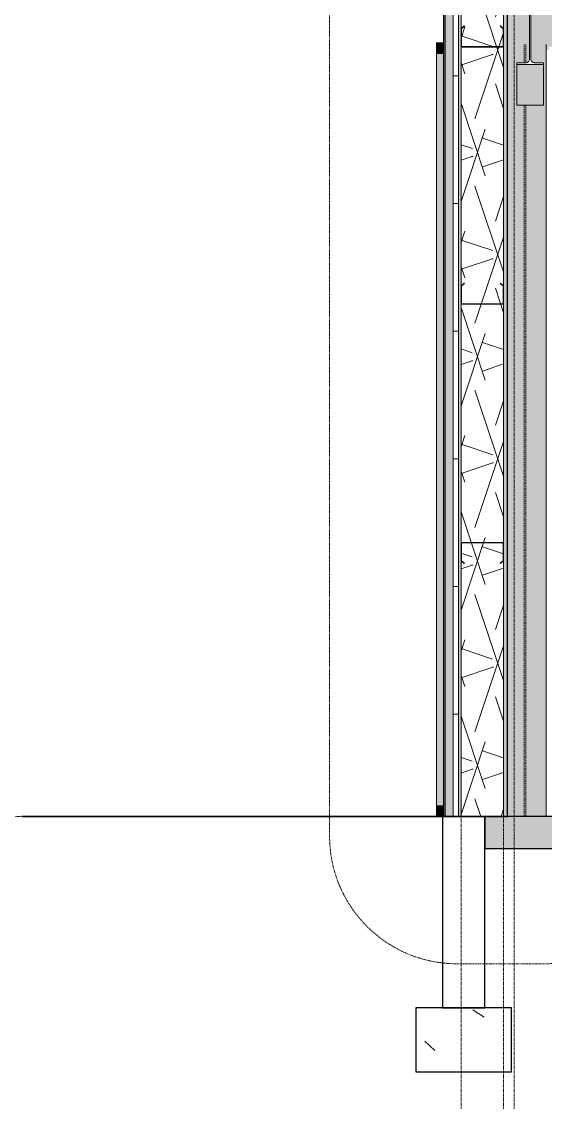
# Model space of a CAD drawing. Header units: inches. Extents: x -23227 to -2744, y -314 to 853.
# Drawn here: x -19516.8 to -19418.3, y -53.7 to 149.5 of the extents above; entities that cross this region are included whole.
import ezdxf

# ---------------------------------------------------------------- set-up
doc = ezdxf.new("R2010")
doc.units = ezdxf.units.IN
doc.header["$MEASUREMENT"] = 0
for name, pattern in [('Dash Dot 3_16_', [0.3125, 0.1875, -0.0625, 0, -0.0625]), ('Grid Line 1_2_', [0.875, 0.5, -0.125, 0.125, -0.125]), ('Grid Line 1_2__2_', [0.875, 0.5, -0.125, 0.125, -0.125]), ('Hidden 1_8_', [0.1875, 0.125, -0.0625])]:
    doc.linetypes.add(name, pattern=pattern)
for name, color, linetype, lineweight in [('A-ANNO-SYMB', 150, 'Continuous', 9), ('A-CLNG-PATT', 13, 'Continuous', 9), ('A-FLOR', 192, 'Continuous', 9), ('A-FLOR-LEVL', 51, 'Continuous', 9), ('A-GLAZ-CWMG', 51, 'Continuous', 9), ('A-WALL', 113, 'Continuous', 9), ('A-WALL-PATT', 111, 'Continuous', 25), ('C-TOPO', 7, 'Continuous', 9), ('L-SITE-WALL', 31, 'Continuous', 9), ('S-BEAM', 12, 'Continuous', 9), ('S-COLS', 52, 'Continuous', 9), ('S-FNDN', 32, 'Continuous', 9), ('S-GRID', 1, 'Continuous', 9)]:
    doc.layers.add(name, color=color, linetype=linetype, lineweight=lineweight)
pattern_1 = [(50, (-32936.803, 67.247), (55.0854, -4.81984), [5.76, -63.36]), (355, (-32936.803, 67.247), (-10.6557, 57.76853), [4.608, -50.688]), (100.451, (-32932.21, 66.846), (44.42947, 52.94866), [4.895, -53.848]), (46.184, (-32936.8, 82.61), (81.96444, -12.7121), [8.64, -95.04]), (96.636, (-32929.97, 81.55), (71.7815, 74.8124), [7.343, -80.772]), (351.184, (-32936.8, 82.61), (71.782, 74.8124), [6.912, -76.032]), (21, (-32929.123, 78.767), (45.84207, -30.92146), [5.76, -63.36]), (326, (-32929.123, 78.767), (18.68706, 55.6915), [4.608, -50.688]), (71.451, (-32925.3, 76.19), (64.5289, 24.7701), [4.895, -53.848]), (37.5, (-32936.803, 67.247), (0.933895, 25.566816), [2.534, -47.539, 2.534, -48.922, -50.88]), (37.5, (-32936.803, 67.247), (0.933895, 25.566816), [-101.53, 2.534, -48.346]), (7.5, (-32936.803, 67.247), (20.20404, 30.2913), [2.534, -26.803, 2.534, -46.387, -19.392]), (7.5, (-32936.803, 67.247), (20.20404, 30.2913), [-78.259, 2.534, -16.858]), (327.5, (-32953.93, 67.247), (40.997785, -1.7324), [2.534, -16.666, 2.534, -57.37, -79.488]), (327.5, (-32953.93, 67.247), (40.997785, -1.7324), [-79.104, 2.534, -76.954]), (317.5, (-32961.61, 67.247), (44.78888, 7.68784), [2.534, -22.426, 2.534, -37.248, -56.448]), (317.5, (-32961.61, 67.247), (44.78888, 7.68784), [-64.742, 2.534, -53.914])]
pattern_2 = [(45, (-32936.803, 67.247), (-19.00703, 19.00703), []), (45, (-32936.803, 96.047), (-19.00703, 19.00703), [])]

# ---------------------------------------------------------------- blocks, each defined once
blk = doc.blocks.new('Locker Rooms and Restrooms_rvt-2-Section 8')
at = {"layer": 'A-FLOR-LEVL', "linetype": 'Grid Line 1_2__2_'}
blk.add_line((-26557.32, 0), (-21746.96, 0), dxfattribs=at)
blk = doc.blocks.new('Struct_Xcel_Sports Complex_rvt-2-Section 8')
at = {"layer": 'A-FLOR'}
blk.add_hatch(color=254, dxfattribs=at).paths.add_polyline_path([(-25258.05, -6.32), (-25189.87, -6.32), (-25174.52, -6), (-22066.14, -6), (-22066.14, 0), (-25174.52, 0), (-25189.87, -0.32), (-25287.67, -0.32), (-25303.02, 0), (-26276.89, 0), (-26276.89, -6), (-25303.02, -6), (-25287.67, -6.32)], flags=0)
at = {"layer": 'A-WALL-PATT', "lineweight": 9}
h = blk.add_hatch(dxfattribs=at)
h.set_pattern_fill('FP_22', color=250, style=0, pattern_type=2)
h.set_pattern_definition(pattern_1)
h.paths.add_polyline_path([(-26284.89, -36), (-26276.89, -36), (-26276.89, 0), (-26284.89, 0), (-26284.89, -1.59)], flags=0)
at = {"layer": 'S-FNDN'}
h = blk.add_hatch(dxfattribs=at)
h.set_pattern_fill('FP_22', color=256, style=0, pattern_type=2)
h.set_pattern_definition(pattern_1)
h.paths.add_polyline_path([(-26271.89, -48), (-26271.89, -36), (-26289.89, -36), (-26289.89, -48)], flags=0)
at = {"layer": 'A-FLOR', "color": 10, "lineweight": 25}
for p, q in [((-26276.89, 0), (-26276.89, -6)), ((-25737.27, 0), (-26276.89, 0)), ((-26276.89, -6), (-25303.02, -6))]:
    blk.add_line(p, q, dxfattribs=at)
at = {"layer": 'L-SITE-WALL', "color": 10, "lineweight": 25}
for p, q in [((-26276.89, 0), (-26284.89, 0)), ((-26284.89, 0), (-26284.89, -36)), ((-26276.89, -36), (-26276.89, 0)), ((-26284.89, -36), (-26276.89, -36))]:
    blk.add_line(p, q, dxfattribs=at)
at = {"layer": 'S-FNDN', "color": 10, "lineweight": 25}
for p, q in [((-26271.89, -36), (-26289.89, -36)), ((-26289.89, -36), (-26289.89, -48)), ((-26271.89, -48), (-26271.89, -36)), ((-26289.89, -48), (-26271.89, -48))]:
    blk.add_line(p, q, dxfattribs=at)
blk = doc.blocks.new('W-Wide Flange-Column - B2_D-1169473-Section 8')
at = {"layer": 'S-COLS'}
h = blk.add_hatch(color=256, dxfattribs=at)
h.paths.add_polyline_path([(-26265.39, 0), (-26265.39, 145.17), (-26268.28, 145.17), (-26268.2, 142.15), (-26268, 141.89), (-26267.86, 141.75), (-26268.91, 141.81), (-26268.66, 142.01), (-26268.52, 142.3), (-26268.51, 142.46), (-26268.51, 145.17), (-26272.64, 145.17), (-26272.64, 0)], flags=0)
h.paths.add_polyline_path([(-26265.89, 133.76), (-26270.89, 133.76), (-26270.89, 141.73), (-26265.89, 141.73), (-26265.89, 135.12)], flags=0)
at = {"layer": 'S-COLS', "linetype": 'Hidden 1_8_'}
for p, q in [((-26269.55, 141.73), (-26269.55, 145.17)), ((-26269.23, 145.17), (-26269.23, 141.73)), ((-26269.55, 0), (-26269.55, 133.76)), ((-26269.23, 133.76), (-26269.23, 0))]:
    blk.add_line(p, q, dxfattribs=at)
at = {"layer": 'S-COLS'}
blk.add_line((-26265.39, 145.17), (-26265.39, 0), dxfattribs=at)
blk = doc.blocks.new('W-Wide Flange - W14X22-1341277-Section 8')
at = {"layer": 'S-BEAM'}
h = blk.add_hatch(dxfattribs=at)
h.set_pattern_fill('FP_9', color=256, style=0, pattern_type=2)
h.set_pattern_definition(pattern_2)
h.paths.add_polyline_path([(-26265.89, 141.4), (-26265.89, 141.73), (-26270.89, 141.73), (-26270.89, 141.4), (-26268.91, 141.4)], flags=0)
h.paths.add_polyline_path([(-26267.71, 141.75), (-26268, 141.89), (-26268.2, 142.15), (-26268.28, 142.46), (-26268.2, 154.36), (-26267.94, 154.65), (-26267.71, 154.76), (-26268.92, 154.7), (-26268.66, 154.5), (-26268.52, 154.21), (-26268.51, 154.05), (-26268.58, 142.15), (-26268.78, 141.89), (-26268.91, 141.75)], flags=0)
h.paths.add_polyline_path([(-26270.89, 154.78), (-26265.89, 154.78), (-26265.89, 155.11), (-26270.89, 155.11)], flags=0)
blk.add_hatch(color=256, dxfattribs=at).paths.add_polyline_path([(-26270.89, 133.76), (-26265.89, 133.76), (-26265.89, 141.4), (-26270.89, 141.4), (-26270.89, 135.12)], flags=0)
at = {"layer": 'S-BEAM', "lineweight": 15}
for p, q in [((-26265.89, 155.11), (-26270.89, 155.11)), ((-26270.89, 155.11), (-26270.89, 154.78)), ((-26270.89, 154.78), (-26269.23, 154.78)), ((-26267.55, 154.78), (-26265.89, 154.78)), ((-26265.89, 154.78), (-26265.89, 155.11)), ((-26268.51, 154.05), (-26268.51, 142.46)), ((-26268.28, 142.46), (-26268.28, 154.05)), ((-26269.23, 141.73), (-26270.89, 141.73)), ((-26270.89, 141.73), (-26270.89, 141.4)), ((-26270.89, 141.4), (-26265.89, 141.4)), ((-26265.89, 141.73), (-26267.55, 141.73)), ((-26265.89, 141.4), (-26265.89, 141.73))]:
    blk.add_line(p, q, dxfattribs=at)
at = {"layer": 'S-BEAM'}
for p, q in [((-26270.89, 133.76), (-26270.89, 141.4)), ((-26265.89, 133.76), (-26265.89, 141.4)), ((-26265.89, 133.76), (-26270.89, 133.76))]:
    blk.add_line(p, q, dxfattribs=at)
at = {"layer": 'S-BEAM', "lineweight": 15, "flags": 128}
for points in [[(-26269.23, 154.78), (-26269.07, 154.76), (-26268.92, 154.7), (-26268.78, 154.62), (-26268.66, 154.5), (-26268.58, 154.36), (-26268.52, 154.21), (-26268.51, 154.05)], [(-26268.28, 154.05), (-26268.26, 154.21), (-26268.2, 154.36), (-26268.12, 154.5), (-26268, 154.62), (-26267.86, 154.7), (-26267.71, 154.76), (-26267.55, 154.78)], [(-26268.51, 142.46), (-26268.52, 142.3), (-26268.58, 142.15), (-26268.66, 142.01), (-26268.78, 141.89), (-26268.92, 141.81), (-26269.07, 141.75), (-26269.23, 141.73)], [(-26267.55, 141.73), (-26267.71, 141.75), (-26267.86, 141.81), (-26268, 141.89), (-26268.12, 142.01), (-26268.2, 142.15), (-26268.26, 142.3), (-26268.28, 142.46)]]:
    blk.add_lwpolyline(points, dxfattribs=at)
blk = doc.blocks.new('Girt_C - 8_D-1279678-Section 8')
at = {"layer": 'S-BEAM', "lineweight": 15}
for p, q in [((-26281.39, 51.37), (-26281.39, 48.05)), ((-26281.28, 48.11), (-26281.28, 51.37)), ((-26273.58, 51.55), (-26281.2, 51.55)), ((-26281.2, 51.45), (-26273.58, 51.45)), ((-26273.5, 51.37), (-26273.5, 48.11)), ((-26273.39, 48.05), (-26273.39, 51.37)), ((-26281.39, 48.05), (-26280.81, 47.57)), ((-26280.74, 47.66), (-26281.28, 48.11)), ((-26280.81, 47.57), (-26280.74, 47.66)), ((-26273.5, 48.11), (-26274.04, 47.66)), ((-26274.04, 47.66), (-26273.96, 47.57)), ((-26273.96, 47.57), (-26273.39, 48.05))]:
    blk.add_line(p, q, dxfattribs=at)
for centre, radius, start, end in [((-26281.2, 51.37), 0.188, 90, 180), ((-26281.2, 51.37), 0.0782, 90, 176.9576), ((-26273.58, 51.37), 0.188, 0, 90), ((-26273.58, 51.37), 0.0782, 2.1227, 90)]:
    blk.add_arc(centre, radius, start, end, dxfattribs=at)
blk = doc.blocks.new('Girt_C - 8_D-1253499-Section 8')
at = {"layer": 'S-BEAM'}
h = blk.add_hatch(dxfattribs=at)
h.set_pattern_fill('FP_9', color=256, style=0, pattern_type=2)
h.set_pattern_definition(pattern_2)
h.paths.add_polyline_path([(-26281.2, 96.32), (-26273.58, 96.32), (-26273.58, 96.43), (-26281.2, 96.43)], flags=0)
h.paths.add_polyline_path([(-26273.5, 96.5), (-26273.39, 96.51), (-26273.39, 99.82), (-26273.97, 100.3), (-26274.04, 100.22), (-26273.5, 99.77)], flags=0)
h.paths.add_polyline_path([(-26281.28, 96.5), (-26281.28, 99.77), (-26280.75, 100.22), (-26280.82, 100.3), (-26281.39, 99.82), (-26281.39, 96.51)], flags=0)
at = {"layer": 'S-BEAM', "lineweight": 15}
for p, q in [((-26280.82, 100.3), (-26281.39, 99.82)), ((-26281.39, 99.82), (-26281.39, 96.51)), ((-26281.28, 99.77), (-26280.75, 100.22)), ((-26281.28, 96.5), (-26281.28, 99.77)), ((-26280.75, 100.22), (-26280.82, 100.3)), ((-26273.97, 100.3), (-26274.04, 100.22)), ((-26274.04, 100.22), (-26273.5, 99.77)), ((-26273.39, 99.82), (-26273.97, 100.3)), ((-26273.5, 99.77), (-26273.5, 96.5)), ((-26273.39, 96.51), (-26273.39, 99.82)), ((-26273.58, 96.43), (-26281.2, 96.43)), ((-26281.2, 96.32), (-26273.58, 96.32))]:
    blk.add_line(p, q, dxfattribs=at)
for centre, radius, start, end in [((-26281.2, 96.51), 0.188, 180, 270), ((-26281.2, 96.51), 0.0782, 182.1227, 270), ((-26273.58, 96.51), 0.188, 270, 0), ((-26273.58, 96.51), 0.0782, 270, 356.9576)]:
    blk.add_arc(centre, radius, start, end, dxfattribs=at)
blk = doc.blocks.new('Rectangular Mullion - Exterior 2_ x 4_5_-1135294-Section 8')
at = {"layer": 'A-GLAZ-CWMG'}
blk.add_hatch(color=256, dxfattribs=at).paths.add_polyline_path([(-26284.89, 0), (-26284.7, 0), (-26284.7, 2), (-26286.02, 2), (-26286.02, 0)], flags=0)
for p, q in [((-26284.7, 2), (-26286.02, 2)), ((-26286.02, 2), (-26286.02, 0))]:
    blk.add_line(p, q, dxfattribs=at)
blk = doc.blocks.new('Rectangular Mullion - Exterior 2_ x 4_5_-1142341-Section 8')
at = {"layer": 'A-GLAZ-CWMG'}
blk.add_hatch(color=256, dxfattribs=at).paths.add_polyline_path([(-26286.02, 97), (-26284.7, 97), (-26284.7, 143.5), (-26286.02, 143.5), (-26286.02, 115.59)], flags=0)
for p, q in [((-26286.02, 143.5), (-26284.7, 143.5)), ((-26286.02, 97), (-26286.02, 143.5))]:
    blk.add_line(p, q, dxfattribs=at)
blk = doc.blocks.new('Rectangular Mullion - Exterior 2_ x 4_5_-1142342-Section 8')
at = {"layer": 'A-GLAZ-CWMG'}
blk.add_hatch(color=256, dxfattribs=at).paths.add_polyline_path([(-26284.7, 2), (-26284.7, 97), (-26286.02, 97), (-26286.02, 2)], flags=0)
for p, q in [((-26286.02, 2), (-26286.02, 97)), ((-26284.7, 2), (-26286.02, 2))]:
    blk.add_line(p, q, dxfattribs=at)
blk = doc.blocks.new('Rectangular Mullion - Exterior 2_ x 4_5_-1135297-Section 8')
at = {"layer": 'A-GLAZ-CWMG'}
blk.add_hatch(color=256, dxfattribs=at).paths.add_polyline_path([(-26286.02, 143.5), (-26284.7, 143.5), (-26284.7, 145.5), (-26286.02, 145.5), (-26286.02, 144.89)], flags=0)
for p, q in [((-26284.7, 145.5), (-26286.02, 145.5)), ((-26286.02, 145.5), (-26286.02, 143.5)), ((-26286.02, 143.5), (-26284.7, 143.5))]:
    blk.add_line(p, q, dxfattribs=at)
blk = doc.blocks.new('Girt_C - 8_D-1279677-Section 8')
at = {"layer": 'S-BEAM'}
h = blk.add_hatch(dxfattribs=at)
h.set_pattern_fill('FP_9', color=256, style=0, pattern_type=2)
h.set_pattern_definition(pattern_2)
h.paths.add_polyline_path([(-26273.58, 144.69), (-26273.58, 144.8), (-26281.2, 144.8), (-26281.2, 144.69), (-26277.55, 144.69)], flags=0)
h.paths.add_polyline_path([(-26281.28, 144.87), (-26281.28, 148.14), (-26280.74, 148.59), (-26280.81, 148.67), (-26281.39, 148.19), (-26281.39, 144.88)], flags=0)
h.paths.add_polyline_path([(-26273.5, 144.87), (-26273.39, 144.89), (-26273.39, 148.19), (-26273.96, 148.67), (-26274.04, 148.59), (-26273.5, 148.14), (-26273.5, 144.89)], flags=0)
at = {"layer": 'S-BEAM', "lineweight": 15}
for p, q in [((-26280.81, 148.67), (-26281.39, 148.19)), ((-26281.28, 148.14), (-26280.74, 148.59)), ((-26280.74, 148.59), (-26280.81, 148.67)), ((-26273.96, 148.67), (-26274.04, 148.59)), ((-26274.04, 148.59), (-26273.5, 148.14)), ((-26273.39, 148.19), (-26273.96, 148.67)), ((-26281.39, 148.19), (-26281.39, 144.88)), ((-26281.28, 144.87), (-26281.28, 148.14)), ((-26273.5, 148.14), (-26273.5, 144.87)), ((-26273.39, 144.88), (-26273.39, 148.19)), ((-26273.58, 144.8), (-26281.2, 144.8)), ((-26281.2, 144.69), (-26273.58, 144.69))]:
    blk.add_line(p, q, dxfattribs=at)
for centre, radius, start, end in [((-26281.2, 144.88), 0.187, 180, 270), ((-26281.2, 144.88), 0.0782, 183.0424, 270), ((-26273.58, 144.88), 0.188, 270, 0), ((-26273.58, 144.88), 0.0782, 270, 357.8773)]:
    blk.add_arc(centre, radius, start, end, dxfattribs=at)

msp = doc.modelspace()

# ---------------------------------------------------------------- hatches: boundary and pattern name
at = {"layer": 'A-CLNG-PATT', "lineweight": 5}
h = msp.add_hatch(color=256, dxfattribs=at)
h.paths.add_polyline_path([(-19418.19863, 144.18034), (-19417.69863, 144.21183), (-19417.69863, 144.79194), (-19280.82363, 144.79194), (-19280.82363, 148.7168), (-19278.32363, 148.7168), (-19278.32363, 148.91992), (-19134.07363, 148.91992), (-19134.07363, 152.85419), (-19421.08363, 152.85419), (-19421.08363, 145.16992), (-19418.19863, 145.16992), (-19418.19863, 144.20979)], flags=0)
h.paths.add_polyline_path([(-19129.69863, 144.79194), (-19015.82363, 144.79194), (-19015.82363, 152.29557), (-18894.82363, 152.29557), (-18894.82363, 152.85419), (-19133.32363, 152.85419), (-19133.32363, 144.93034), (-19129.69863, 144.88951)], flags=0)
h.paths.add_polyline_path([(-17693.7522, 144.79194), (-17690.19863, 144.79194), (-17690.19863, 144.91992), (-17686.57363, 144.91992), (-17686.57363, 152.85419), (-17782.82363, 152.85419), (-17782.82363, 144.79194), (-17702.39201, 144.79194)], flags=0)
h.paths.add_polyline_path([(-16046.09967, 144.79194), (-15956.94863, 144.79194), (-15956.94863, 152.85419), (-16238.32363, 152.85419), (-16238.32363, 144.91992), (-16234.69863, 144.88951), (-16234.69863, 144.79194), (-16060.82763, 144.79194)], flags=0)
h.paths.add_polyline_path([(-18687.33063, 144.79194), (-18674.82363, 144.79194), (-18674.82363, 152.85419), (-18843.82363, 152.85419), (-18843.82363, 144.93034), (-18840.19863, 144.88951), (-18840.19863, 144.79194), (-18756.44913, 144.79194)], flags=0)
h.paths.add_polyline_path([(-18658.44863, 144.79194), (-18658.44863, 152.85419), (-18670.69863, 152.85419), (-18670.69863, 144.79194)], flags=0)
h.paths.add_polyline_path([(-18654.32363, 144.79194), (-18558.69863, 144.79194), (-18558.69863, 144.91992), (-18555.07363, 144.91992), (-18555.07363, 152.85419), (-18654.32363, 152.85419), (-18654.32363, 147.31328)], flags=0)
h.paths.add_polyline_path([(-18341.73813, 144.79194), (-18327.32363, 144.79194), (-18327.32363, 152.85419), (-18455.82363, 152.85419), (-18455.82363, 144.79194), (-18410.85663, 144.79194)], flags=0)
h.paths.add_polyline_path([(-17682.19863, 144.79194), (-17400.69863, 144.79194), (-17400.69863, 144.91992), (-17399.07363, 144.91992), (-17399.07363, 152.85419), (-17685.82363, 152.85419), (-17685.82363, 144.91992), (-17682.19863, 144.91992)], flags=0)
h.paths.add_polyline_path([(-17787.57363, 144.79194), (-17787.57363, 152.85419), (-17975.32363, 152.85419), (-17975.32363, 144.91992), (-17971.69863, 144.88951), (-17971.69863, 144.79194), (-17788.79013, 144.79194)], flags=0)
h.paths.add_polyline_path([(-18848.19863, 144.79194), (-18848.19863, 144.93034), (-18844.57363, 144.93034), (-18844.57363, 152.85419), (-18890.07363, 152.85419), (-18890.07363, 144.79194), (-18851.48707, 144.79194)], flags=0)
h.paths.add_polyline_path([(-17285.76113, 144.79194), (-17111.19863, 144.79194), (-17111.19863, 144.91992), (-17107.57363, 144.91992), (-17107.57363, 152.85419), (-17285.76113, 152.82342), (-17285.76113, 148.92513)], flags=0)
h.paths.add_polyline_path([(-18460.57363, 144.79194), (-18460.57363, 152.85419), (-18554.32363, 152.85419), (-18554.32363, 144.91992), (-18550.69863, 144.88951), (-18550.69863, 144.79194), (-18479.97513, 144.79194)], flags=0)
h.paths.add_polyline_path([(-17103.19863, 144.79194), (-16821.69863, 144.79194), (-16821.69863, 144.91992), (-16818.07363, 144.91992), (-16818.07363, 152.85419), (-17106.82363, 152.85419), (-17106.82363, 144.91992), (-17103.19863, 144.88951)], flags=0)
h.paths.add_polyline_path([(-17979.69863, 144.79194), (-17979.69863, 144.91992), (-17976.07363, 144.91992), (-17976.07363, 152.85419), (-18118.07363, 152.85419), (-18118.07363, 144.79194), (-17996.14563, 144.79194)], flags=0)
h.paths.add_polyline_path([(-16803.85151, 144.79194), (-16532.19863, 144.79194), (-16532.19863, 144.91992), (-16528.57363, 144.91992), (-16528.57363, 152.85419), (-16817.32363, 152.85419), (-16817.32363, 144.91992), (-16813.69863, 144.88951), (-16813.69863, 144.79194), (-16812.49132, 144.79194)], flags=0)
h.paths.add_polyline_path([(-16242.69863, 144.79194), (-16242.69863, 144.91992), (-16239.07363, 144.91992), (-16239.07363, 152.85419), (-16527.82363, 152.85419), (-16527.82363, 144.91992), (-16524.19863, 144.88951), (-16524.19863, 144.79194), (-16250.90351, 144.79194)], flags=0)
h.paths.add_polyline_path([(-19425.44863, 145.16992), (-19421.31363, 145.16992), (-19421.31363, 152.85419), (-19425.44863, 152.85419), (-19425.44863, 149.77214)], flags=0)
h.paths.add_polyline_path([(-17394.32363, 148.92513), (-17290.51113, 148.92513), (-17290.51113, 152.85419), (-17394.32363, 152.85419), (-17394.32363, 149.77214)], flags=0)
h.paths.add_polyline_path([(-15952.04525, 150.19336), (-15951.69863, 150.19336), (-15951.69863, 152.85419), (-15952.19863, 152.85419), (-15952.19863, 150.19336)], flags=0)
h.paths.add_polyline_path([(-18322.57363, 151.42513), (-18265.69863, 151.42513), (-18265.69863, 152.85419), (-18322.57363, 152.85419)], flags=0)
h.paths.add_polyline_path([(-18255.34001, 151.42513), (-18122.82363, 151.42513), (-18122.82363, 152.85419), (-18260.94863, 152.85419), (-18260.94863, 151.42513)], flags=0)
at = {"layer": 'A-WALL-PATT', "lineweight": 9}
h = msp.add_hatch(dxfattribs=at)
h.set_pattern_fill('FP_13', color=256, style=0, pattern_type=2)
h.set_pattern_definition([(0, (-32936.803, 67.247), (0, 24), []), (90, (-32936.803, 67.247), (-24, 1e-15), [])])
h.paths.add_polyline_path([(-19434.69863, 0), (-19434.69863, 241.75), (-19435.69863, 241.75), (-19435.69863, 0)], flags=0)
h = msp.add_hatch(dxfattribs=at)
h.set_pattern_fill('FP_14', color=256, style=0, pattern_type=2)
h.set_pattern_definition([(161.57, (-32935.843, 68.207), (-7.6802237, -0.0009796), [0, -54.643, 6.067, 0]), (18.43, (-32937.763, 68.207), (-7.6802237, 0.0009796), [0, -54.643, 6.067, 0]), (108.43, (-32935.843, 68.207), (3.8382953, -19.20136532), [18.211, -42.499]), (71.57, (-32937.763, 68.207), (3.8382953, 19.20136532), [18.211, -42.499])])
h.paths.add_polyline_path([(-19426.19863, 0), (-19426.19863, 241.75), (-19434.19863, 241.75), (-19434.19863, 0)], flags=0)
at = {"layer": 'L-SITE-WALL'}
msp.add_hatch(color=256, dxfattribs=at).paths.add_polyline_path([(-19437.19863, 0), (-19437.19863, 241.75), (-19437.51113, 241.75), (-19437.51113, 0)], flags=0)
at = {"layer": 'L-SITE-WALL', "lineweight": 5}
for points in [[(-19435.69863, 0), (-19435.69863, 241.75), (-19437.19863, 241.75), (-19437.19863, 0)], [(-19434.19863, 0), (-19434.19863, 241.75), (-19434.69863, 241.75), (-19434.69863, 0)], [(-19425.44863, 0), (-19425.44863, 241.75), (-19426.19863, 241.75), (-19426.19863, 0)]]:
    msp.add_hatch(color=256, dxfattribs=at).paths.add_polyline_path(points, flags=0)

# ---------------------------------------------------------------- linework, layer by layer
at = {"layer": 'A-ANNO-SYMB', "linetype": 'Dash Dot 3_16_'}
for p, q in [((-19458.90732, 250.32313), (-19458.90732, -3.69253)), ((-19434.90732, -27.69253), (-19418.48847, -27.69253))]:
    msp.add_line(p, q, dxfattribs=at)
for centre, start, end in [((-19434.90732, -3.69253), 180, 270), ((-19418.48847, -3.69253), 270, 360)]:
    msp.add_arc(centre, 24, start, end, dxfattribs=at)
at = {"layer": 'A-FLOR-LEVL', "linetype": 'Grid Line 1_2_'}
msp.add_line((-19710.13206, 0), (-14899.76744, 0), dxfattribs=at)
at = {"layer": 'A-WALL'}
for p, q in [((-19437.19863, 241.75), (-19437.19863, 0)), ((-19435.69863, 241.75), (-19435.69863, 0)), ((-19434.69863, 241.75), (-19434.69863, 0)), ((-19434.19863, 241.75), (-19434.19863, 0)), ((-19426.19863, 241.75), (-19426.19863, 0))]:
    msp.add_line(p, q, dxfattribs=at)
at = {"layer": 'C-TOPO', "lineweight": 35}
msp.add_line((-19516.75263, 0), (-19437.69863, 0), dxfattribs=at)
at = {"layer": 'C-TOPO'}
msp.add_line((-19437.69863, 0), (-19516.75263, 0), dxfattribs=at)
at = {"layer": 'L-SITE-WALL', "lineweight": 25}
for p, q in [((-19437.51113, 241.75), (-19437.51113, 0)), ((-19425.44863, 0), (-19425.44863, 241.75)), ((-19437.51113, 0), (-19425.44863, 0))]:
    msp.add_line(p, q, dxfattribs=at)
at = {"layer": 'S-GRID', "linetype": 'Grid Line 1_2_'}
for p, q in [((-19434.19863, -273.16081), (-19434.19863, 489.49301)), ((-19434.19863, -273.16081), (-19434.19863, 489.49301)), ((-19426.19863, -273.16081), (-19426.19863, 489.49301)), ((-19424.19863, -273.16081), (-19424.19863, 489.49301))]:
    msp.add_line(p, q, dxfattribs=at)

# ---------------------------------------------------------------- block references
at = {"layer": 'A-GLAZ-CWMG'}
for name in ['Rectangular Mullion - Exterior 2_ x 4_5_-1135297-Section 8', 'Rectangular Mullion - Exterior 2_ x 4_5_-1142341-Section 8', 'Rectangular Mullion - Exterior 2_ x 4_5_-1142342-Section 8', 'Rectangular Mullion - Exterior 2_ x 4_5_-1135294-Section 8']:
    msp.add_blockref(name, (6847.1916, 0), dxfattribs=at)
at = {"layer": 'S-BEAM'}
for name in ['W-Wide Flange - W14X22-1341277-Section 8', 'Girt_C - 8_D-1279677-Section 8', 'Girt_C - 8_D-1253499-Section 8', 'Girt_C - 8_D-1279678-Section 8']:
    msp.add_blockref(name, (6847.1916, 0), dxfattribs=at)
at = {"layer": 'S-COLS'}
msp.add_blockref('W-Wide Flange-Column - B2_D-1169473-Section 8', (6847.1916, 0), dxfattribs=at)

# ---------------------------------------------------------------- next in the draw order: block references
at = {"color": 130, "lineweight": 5}
msp.add_blockref('Locker Rooms and Restrooms_rvt-2-Section 8', (6847.1916, 0), dxfattribs=at)

# ---------------------------------------------------------------- next in the draw order: block references
msp.add_blockref('Struct_Xcel_Sports Complex_rvt-2-Section 8', (6847.1916, 0), dxfattribs=at)

doc.saveas('drawing.dxf')
